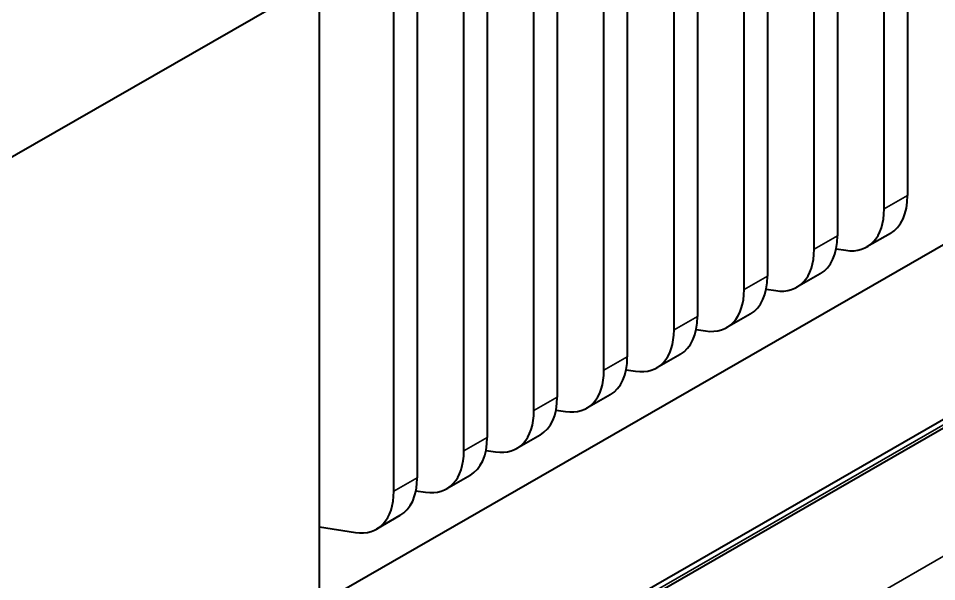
# Model space of a CAD drawing. Header units: millimetres. Extents: x 0 to 5945, y 0 to 4205.
# Drawn here: x 5538.8 to 5677.9, y 3178 to 3263.4 of the extents above; entities that cross this region are included whole.
import ezdxf

# ---------------------------------------------------------------- set-up
doc = ezdxf.new("R2010")
doc.units = ezdxf.units.MM
doc.header["$LTSCALE"] = 5
doc.layers.add('가시적인 것(ISO)', color=3, linetype='Continuous', lineweight=40)
doc.layers.add('가시적인 좁은 것(ISO)', color=3, linetype='Continuous', lineweight=35)

msp = doc.modelspace()

# ---------------------------------------------------------------- linework, layer by layer
at = {"layer": '가시적인 것(ISO)'}
for p, q in [((5673.4529, 3632.4644), (5673.4529, 3236.5124)), ((5669.9174, 3234.4764), (5669.9174, 3630.4285)), ((5662.8463, 3349.7008), (5662.8463, 3230.4045)), ((5662.0332, 3313.8485), (5532.9862, 3239.5353)), ((5659.3108, 3228.3685), (5659.3108, 3312.2808)), ((5652.2397, 3308.2088), (5652.2397, 3224.2965)), ((5648.7042, 3222.2606), (5648.7042, 3306.1729)), ((5641.6331, 3302.1009), (5641.6331, 3218.1886)), ((5638.0976, 3216.1526), (5638.0976, 3300.0649)), ((5631.0265, 3295.993), (5631.0265, 3212.0807)), ((5627.491, 3210.0447), (5627.491, 3293.957)), ((5620.4199, 3289.885), (5620.4199, 3205.9727)), ((5616.8844, 3203.9368), (5616.8844, 3287.8491)), ((5609.8133, 3283.7771), (5609.8133, 3199.8648)), ((5606.2778, 3197.8288), (5606.2778, 3281.7411)), ((5599.2067, 3277.6692), (5599.2067, 3193.7569)), ((5595.6712, 3191.7209), (5595.6712, 3275.6332)), ((5584.4282, 3141.889), (5584.4282, 3269.1588)), ((5711.0003, 3247.5492), (5584.4282, 3174.6612)), ((5733.9813, 3234.3154), (5584.4282, 3148.1935)), ((5733.6692, 3232.8087), (5585.4097, 3147.4318)), ((5670.852, 3230.7701), (5667.3165, 3228.7341)), ((5662.6642, 3228.4454), (5664.1016, 3228.2225)), ((5660.2454, 3224.6621), (5656.7099, 3222.6262)), ((5652.0576, 3222.3374), (5653.495, 3222.1145)), ((5649.6388, 3218.5542), (5646.1033, 3216.5182)), ((5641.451, 3216.2295), (5642.8884, 3216.0066)), ((5639.0322, 3212.4463), (5635.4967, 3210.4103)), ((5630.8444, 3210.1215), (5632.2818, 3209.8987)), ((5628.4256, 3206.3383), (5624.8901, 3204.3023)), ((5620.2378, 3204.0136), (5621.6752, 3203.7907)), ((5617.819, 3200.2304), (5614.2835, 3198.1944)), ((5609.6312, 3197.9057), (5611.0686, 3197.6828)), ((5607.2124, 3194.1225), (5603.6769, 3192.0865)), ((5599.0246, 3191.7977), (5600.462, 3191.5749)), ((5596.6058, 3188.0145), (5593.0703, 3185.9785)), ((5584.4282, 3186.3084), (5589.8554, 3185.4669))]:
    msp.add_line(p, q, dxfattribs=at)
for centre, start_param, end_param in [((5664.6141, 3241.6024), 0, 0.78733187), ((5661.0786, 3239.5664), 5.8487867, 7.07051718), ((5654.0075, 3235.4944), 0, 0.78733187), ((5650.472, 3233.4584), 5.8487867, 7.07051718), ((5643.4009, 3229.3865), 0, 0.78733187), ((5639.8654, 3227.3505), 5.8487867, 7.07051718), ((5632.7943, 3223.2786), 0, 0.78733187), ((5629.2588, 3221.2426), 5.8487867, 7.07051718), ((5622.1877, 3217.1706), 0, 0.78733187), ((5618.6522, 3215.1346), 5.8487867, 7.07051718), ((5611.5811, 3211.0627), 0, 0.78733187), ((5608.0456, 3209.0267), 5.8487867, 7.07051718), ((5600.9745, 3204.9547), 0, 0.78733187), ((5597.439, 3202.9188), 5.8487867, 7.07051718), ((5590.3679, 3198.8468), 0, 0.78733187), ((5586.8324, 3196.8108), 5.8487867, 7.07051718)]:
    msp.add_ellipse(centre, major_axis=(6.2379, -10.8323), ratio=0.57809312, start_param=start_param, end_param=end_param, dxfattribs=at)
at = {"layer": '가시적인 좁은 것(ISO)'}
for p, q in [((5669.9174, 3234.4764), (5673.4529, 3236.5124)), ((5733.9813, 3233.4978), (5584.9674, 3147.6864)), ((5659.3108, 3228.3685), (5662.8463, 3230.4045)), ((5648.7042, 3222.2606), (5652.2397, 3224.2965)), ((5638.0976, 3216.1526), (5641.6331, 3218.1886)), ((5627.491, 3210.0447), (5631.0265, 3212.0807)), ((5616.8844, 3203.9368), (5620.4199, 3205.9727)), ((5712.7681, 3201.3978), (5270.8263, 2946.9005)), ((5606.2778, 3197.8288), (5609.8133, 3199.8648)), ((5595.6712, 3191.7209), (5599.2067, 3193.7569))]:
    msp.add_line(p, q, dxfattribs=at)

doc.saveas('drawing.dxf')
